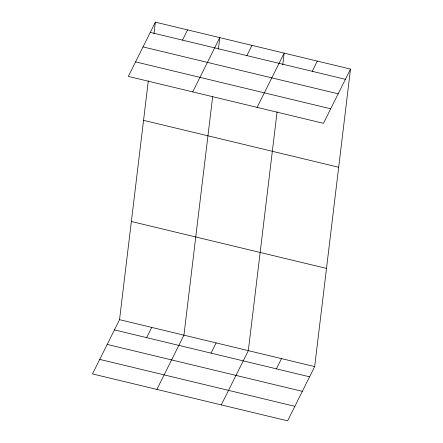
<?xml version="1.0" encoding="UTF-8"?>
<svg xmlns="http://www.w3.org/2000/svg" width="443" height="443" viewBox="0 0 443 443"><rect width="100%" height="100%" fill="white"/><g stroke="black" fill="none" stroke-linecap="round" stroke-linejoin="round"><path stroke-width="0.66" d="M350.507 69.069L323.456 123.326L128.326 76.406L155.377 22.15L350.507 69.069L314.674 366.594L287.623 420.85L92.493 373.931L119.544 319.674L148.316 80.787M153.981 33.74L155.377 22.15M212.706 96.269L183.934 335.157L156.883 389.414M218.377 49.223L219.772 37.633L192.722 91.889M277.102 111.752L248.329 350.64L221.279 404.896M282.767 64.706L284.162 53.116L257.112 107.372M182.477 40.119L187.577 29.891M246.867 55.602L251.967 45.374M146.639 337.644L151.739 327.416M312.237 71.317L317.338 61.09M211.034 353.126L216.134 342.899M276.404 368.842L281.499 358.62M150.282 32.378L345.413 79.297M143.034 46.908L338.164 93.822M135.575 61.876L330.7 108.795M143.554 120.335L338.685 167.249M131.366 221.494L326.497 268.408M119.544 319.674L314.674 366.594M114.444 329.902L309.574 376.821M107.2 344.433L302.331 391.352M99.736 359.4L294.866 406.32"/></g></svg>
